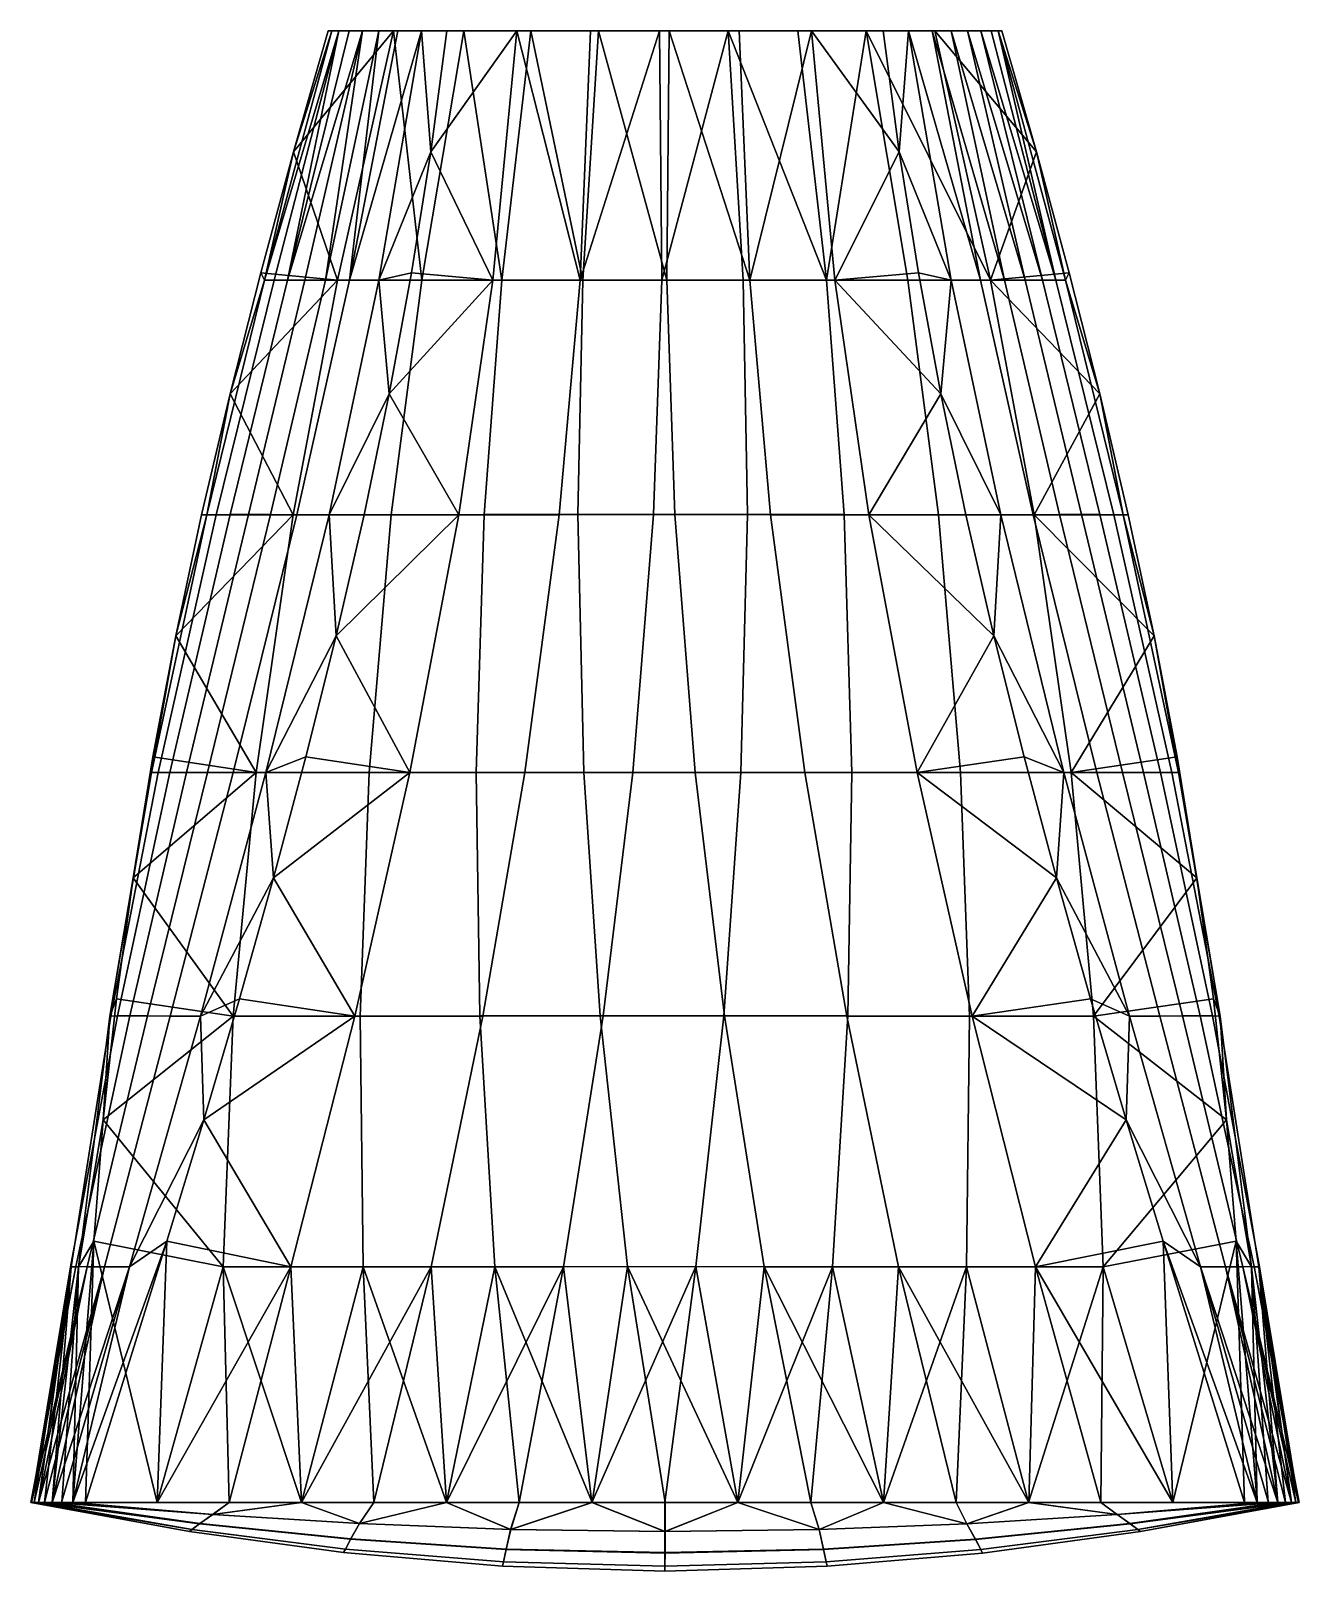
# Model space of a CAD drawing. Extents: x -8 to 8.4, y -19.9 to 0.
import ezdxf

# ---------------------------------------------------------------- set-up
doc = ezdxf.new("R2010")
doc.units = 0
doc.layers.add('METAL', color=140, linetype='CONTINUOUS')

msp = doc.modelspace()

# ---------------------------------------------------------------- meshes
at = {"layer": 'METAL'}
mesh = msp.add_polyface(dxfattribs=at)
corners = [(-4.609, -6.249, -4.145), (-4.038, -3.219, -3.504), (-2.949, -3.219, -3.885), (-3.343, -6.248, -4.564), (-1.915, -3.218, -4.195), (-2.143, -6.247, -4.902), (-0.871, -3.218, -4.459), (-0.935, -6.247, -5.188), (0.214, -3.218, -4.684), (0.319, -6.247, -5.426), (0.246, 0, -3.889), (-0.666, 0, -3.715), (-1.542, 0, -3.506), (-2.407, 0, -3.259), (-3.315, 0, -2.954), (-4.606, -1.563, -2.832), (-4.16, 0, -2.627), (-5.029, -3.125, -3.081), (-5.426, -4.688, -3.369), (-5.793, -6.25, -3.695), (-2.47, -6.249, 6.115), (-1.174, -6.248, 5.989), (-0.904, -3.219, 5.24), (-2.031, -3.219, 5.367), (0.043, -6.247, 5.814), (0.151, -3.218, 5.071), (-2.627, 0, 4.544), (-2.832, -1.563, 4.99), (-1.722, 0, 4.498), (-0.769, 0, 4.404), (0.121, 0, 4.276), (-3.695, -6.25, 6.177), (-3.369, -4.688, 5.81), (-3.081, -3.125, 5.413), (-4.145, -6.249, 4.993), (-3.504, -3.219, 4.422), (-3.885, -3.219, 3.333), (-4.564, -6.248, 3.727), (-4.195, -3.218, 2.299), (-4.902, -6.247, 2.528), (-4.459, -3.218, 1.255), (-5.188, -6.247, 1.319), (-4.684, -3.218, 0.17), (-5.426, -6.247, 0.065), (-4.855, -3.219, -0.902), (-5.604, -6.248, -1.171), (-4.98, -3.219, -2.003), (-5.728, -6.249, -2.439), (-2.954, 0, 3.699), (-3.259, 0, 2.791), (-3.506, 0, 1.926), (-3.715, 0, 1.051), (-3.889, 0, 0.138), (-4.02, 0, -0.766), (-4.112, 0, -1.699), (-6.126, -7.813, -4.055)]
mesh.append_faces([[corners[k] for k in face] for face in [(0, 1, 2, 3), (3, 2, 4, 5), (5, 4, 6, 7), (7, 6, 8, 9), (10, 8, 11, 11), (11, 6, 12, 12), (12, 4, 13, 13), (13, 2, 14, 14), (14, 15, 16, 16), (15, 1, 17, 17), (17, 1, 18, 18), (18, 0, 19, 19), (1, 14, 2, 2), (0, 18, 1, 1), (2, 13, 4, 4), (4, 12, 6, 6), (6, 11, 8, 8), (14, 1, 15, 15), (20, 21, 22, 23), (21, 24, 25, 22), (26, 27, 28, 28), (28, 22, 29, 29), (29, 22, 30, 30), (31, 20, 32, 32), (32, 23, 33, 33), (33, 23, 27, 27), (23, 32, 20, 20), (22, 28, 23, 23), (25, 30, 22, 22), (27, 23, 28, 28), (34, 35, 36, 37), (37, 36, 38, 39), (39, 38, 40, 41), (41, 40, 42, 43), (43, 42, 44, 45), (45, 44, 46, 47), (26, 48, 27, 27), (48, 49, 36, 36), (49, 50, 36, 36), (50, 51, 38, 38), (51, 52, 42, 42), (52, 53, 42, 42), (53, 54, 46, 46), (54, 16, 15, 15), (15, 17, 46, 46), (17, 18, 46, 46), (18, 19, 47, 47), (19, 55, 47, 47), (31, 32, 34, 34), (32, 33, 35, 35), (33, 27, 35, 35), (35, 34, 32, 32), (36, 35, 48, 48), (38, 36, 50, 50), (40, 38, 51, 51), (42, 40, 51, 51), (44, 42, 53, 53), (47, 46, 18, 18), (46, 44, 53, 53), (27, 48, 35, 35), (46, 54, 15, 15)]])
mesh = msp.add_polyface(dxfattribs=at)
corners = [(0.319, -6.247, -5.426), (0.214, -3.218, -4.684), (1.286, -3.219, -4.855), (1.555, -6.248, -5.604), (2.387, -3.219, -4.98), (2.823, -6.249, -5.728), (3.011, 0, -4.16), (3.217, -1.563, -4.606), (2.083, 0, -4.112), (1.151, 0, -4.02), (0.246, 0, -3.889), (4.439, -7.813, -6.126), (4.079, -6.25, -5.793), (3.753, -4.688, -5.426), (3.465, -3.125, -5.029), (4.529, -6.249, -4.609), (3.888, -3.219, -4.038), (4.269, -3.219, -2.949), (4.948, -6.248, -3.343), (4.579, -3.218, -1.915), (5.286, -6.247, -2.143), (4.844, -3.218, -0.871), (5.572, -6.247, -0.935), (5.068, -3.218, 0.214), (5.81, -6.247, 0.319), (5.239, -3.219, 1.286), (5.988, -6.248, 1.555), (5.365, -3.219, 2.387), (6.112, -6.249, 2.823), (4.544, 0, 3.011), (4.99, -1.563, 3.217), (4.496, 0, 2.083), (4.404, 0, 1.151), (4.273, 0, 0.246), (4.099, 0, -0.666), (3.89, 0, -1.542), (3.643, 0, -2.407), (3.339, 0, -3.315), (6.177, -6.25, 4.079), (5.81, -4.688, 3.753), (5.413, -3.125, 3.465), (0.043, -6.247, 5.814), (1.257, -6.247, 5.585), (1.202, -3.218, 4.856), (0.151, -3.218, 5.071), (2.505, -6.247, 5.292), (2.28, -3.218, 4.584), (3.724, -6.248, 4.949), (3.33, -3.219, 4.27), (4.962, -6.249, 4.54), (4.395, -3.219, 3.898), (0.121, 0, 4.276), (1.006, 0, 4.108), (1.91, 0, 3.895), (2.789, 0, 3.644), (3.677, 0, 3.347)]
mesh.append_faces([[corners[k] for k in face] for face in [(0, 1, 2, 3), (3, 2, 4, 5), (6, 7, 8, 8), (8, 2, 9, 9), (9, 2, 10, 10), (11, 5, 12, 12), (12, 5, 13, 13), (13, 4, 14, 14), (14, 4, 7, 7), (1, 10, 2, 2), (2, 8, 4, 4), (4, 13, 5, 5), (7, 4, 8, 8), (15, 16, 17, 18), (18, 17, 19, 20), (20, 19, 21, 22), (22, 21, 23, 24), (24, 23, 25, 26), (26, 25, 27, 28), (29, 30, 31, 31), (31, 25, 32, 32), (32, 25, 33, 33), (33, 23, 34, 34), (34, 21, 35, 35), (35, 19, 36, 36), (36, 17, 37, 37), (37, 7, 6, 6), (7, 16, 14, 14), (14, 16, 13, 13), (13, 15, 12, 12), (38, 28, 39, 39), (39, 27, 40, 40), (40, 27, 30, 30), (16, 37, 17, 17), (15, 13, 16, 16), (17, 36, 19, 19), (19, 35, 21, 21), (21, 34, 23, 23), (23, 33, 25, 25), (25, 31, 27, 27), (27, 39, 28, 28), (30, 27, 31, 31), (37, 16, 7, 7), (41, 42, 43, 44), (42, 45, 46, 43), (45, 47, 48, 46), (47, 49, 50, 48), (51, 44, 52, 52), (52, 46, 53, 53), (53, 46, 54, 54), (54, 50, 55, 55), (55, 30, 29, 29), (30, 50, 40, 40), (40, 50, 39, 39), (39, 49, 38, 38), (43, 52, 44, 44), (46, 52, 43, 43), (48, 54, 46, 46), (49, 39, 50, 50), (50, 54, 48, 48), (50, 30, 55, 55)]])
mesh = msp.add_polyface(dxfattribs=at)
corners = [(-5.384, -12.72, -5.809), (-5.09, -9.578, -4.962), (-3.629, -9.577, -5.384), (-3.747, -12.72, -6.199), (-4.609, -6.249, -4.145), (-3.343, -6.248, -4.564), (-3.708, -15.957, -7.049), (-2.2, -12.719, -6.494), (-2.004, -15.957, -7.272), (-2.247, -9.577, -5.717), (-2.143, -6.247, -4.902), (-0.645, -12.719, -6.72), (-0.294, -15.956, -7.418), (-0.857, -9.577, -5.99), (-0.935, -6.247, -5.188), (0.582, -9.577, -6.206), (0.962, -12.719, -6.881), (0.319, -6.247, -5.426), (-5.793, -6.25, -3.695), (-6.126, -7.813, -4.055), (-6.422, -9.375, -4.446), (-6.679, -10.937, -4.865), (-6.893, -12.5, -5.306), (-7.063, -14.062, -5.766), (-5.513, -15.957, -6.727), (-1.12, -15.957, 7.873), (0.591, -15.956, 7.807), (0.951, -12.719, 7.114), (-0.607, -12.719, 7.268), (-3.815, -12.72, 7.364), (-2.162, -12.72, 7.351), (-1.618, -9.577, 6.739), (-3.102, -9.578, 6.825), (-0.224, -9.577, 6.594), (-1.174, -6.248, 5.989), (-2.47, -6.249, 6.115), (0.043, -6.247, 5.814), (-5.766, -14.062, 7.447), (-5.306, -12.5, 7.277), (-4.865, -10.937, 7.063), (-4.446, -9.375, 6.806), (-4.055, -7.813, 6.51), (-3.695, -6.25, 6.177), (-7.272, -15.957, 2.388), (-6.494, -12.719, 2.584), (-6.72, -12.719, 1.029), (-7.418, -15.956, 0.678), (-6.881, -12.719, -0.578), (-7.488, -15.957, -1.089), (-6.967, -12.72, -2.158), (-7.477, -15.957, -2.824), (-5.809, -12.72, 5.768), (-4.962, -9.578, 5.474), (-5.384, -9.577, 4.013), (-6.199, -12.72, 4.131), (-5.717, -9.577, 2.631), (-5.99, -9.577, 1.241), (-6.206, -9.577, -0.198), (-6.355, -9.577, -1.615), (-6.44, -9.578, -3.065), (-6.981, -12.72, -3.774), (-4.145, -6.249, 4.993), (-4.564, -6.248, 3.727), (-4.902, -6.247, 2.528), (-5.188, -6.247, 1.319), (-5.426, -6.247, 0.065), (-5.604, -6.248, -1.171), (-5.728, -6.249, -2.439), (-6.727, -15.957, 5.897), (-7.382, -15.957, -4.596)]
mesh.append_faces([[corners[k] for k in face] for face in [(0, 1, 2, 3), (1, 4, 5, 2), (6, 3, 7, 8), (3, 2, 9, 7), (2, 5, 10, 9), (8, 7, 11, 12), (7, 9, 13, 11), (9, 10, 14, 13), (11, 13, 15, 16), (13, 14, 17, 15), (18, 4, 19, 19), (19, 1, 20, 20), (20, 1, 21, 21), (21, 0, 22, 22), (22, 0, 23, 23), (24, 23, 0, 0), (0, 21, 1, 1), (1, 19, 4, 4), (25, 26, 27, 28), (29, 30, 31, 32), (30, 28, 33, 31), (32, 31, 34, 35), (31, 33, 36, 34), (37, 29, 38, 38), (38, 29, 39, 39), (39, 32, 40, 40), (40, 32, 41, 41), (41, 35, 42, 42), (32, 39, 29, 29), (35, 41, 32, 32), (43, 44, 45, 46), (46, 45, 47, 48), (48, 47, 49, 50), (51, 52, 53, 54), (54, 53, 55, 44), (44, 55, 56, 45), (45, 56, 57, 47), (47, 57, 58, 49), (49, 58, 59, 60), (52, 61, 62, 53), (53, 62, 63, 55), (55, 63, 64, 56), (56, 64, 65, 57), (57, 65, 66, 58), (58, 66, 67, 59), (19, 20, 59, 59), (20, 21, 59, 59), (21, 22, 60, 60), (22, 23, 60, 60), (37, 38, 51, 51), (38, 39, 51, 51), (39, 40, 52, 52), (40, 41, 52, 52), (41, 42, 61, 61), (51, 68, 37, 37), (69, 60, 23, 23), (52, 51, 39, 39), (60, 59, 21, 21), (61, 52, 41, 41), (59, 67, 19, 19)]])
mesh = msp.add_polyface(dxfattribs=at)
corners = [(-0.294, -15.956, -7.418), (-0.645, -12.719, -6.72), (0.962, -12.719, -6.881), (1.473, -15.957, -7.488), (2.543, -12.72, -6.967), (3.208, -15.957, -7.477), (0.582, -9.577, -6.206), (1.999, -9.577, -6.355), (0.319, -6.247, -5.426), (1.555, -6.248, -5.604), (3.449, -9.578, -6.44), (4.159, -12.72, -6.981), (2.823, -6.249, -5.728), (6.151, -14.062, -7.063), (5.69, -12.5, -6.893), (5.249, -10.937, -6.679), (4.831, -9.375, -6.422), (4.439, -7.813, -6.126), (6.194, -12.72, -5.384), (5.346, -9.578, -5.09), (5.768, -9.577, -3.629), (6.583, -12.72, -3.747), (4.529, -6.249, -4.609), (4.948, -6.248, -3.343), (6.102, -9.577, -2.247), (6.878, -12.719, -2.2), (5.286, -6.247, -2.143), (7.656, -15.957, -2.004), (7.105, -12.719, -0.645), (7.802, -15.956, -0.294), (6.374, -9.577, -0.857), (5.572, -6.247, -0.935), (7.265, -12.719, 0.962), (7.872, -15.957, 1.473), (6.591, -9.577, 0.582), (5.81, -6.247, 0.319), (7.351, -12.72, 2.543), (7.861, -15.957, 3.208), (6.739, -9.577, 1.999), (5.988, -6.248, 1.555), (6.824, -9.578, 3.449), (7.365, -12.72, 4.159), (6.112, -6.249, 2.823), (4.079, -6.25, -5.793), (7.447, -14.062, 6.151), (7.277, -12.5, 5.69), (7.063, -10.937, 5.249), (6.806, -9.375, 4.831), (6.51, -7.813, 4.439), (6.177, -6.25, 4.079), (7.111, -15.957, -5.513), (0.591, -15.956, 7.807), (2.357, -15.957, 7.659), (2.555, -12.719, 6.883), (0.951, -12.719, 7.114), (4.088, -15.957, 7.433), (4.127, -12.72, 6.584), (-0.607, -12.719, 7.268), (1.171, -9.577, 6.386), (-0.224, -9.577, 6.594), (2.606, -9.577, 6.107), (4.009, -9.577, 5.769), (5.728, -12.72, 6.204), (5.438, -9.578, 5.357), (1.257, -6.247, 5.585), (0.043, -6.247, 5.814), (2.505, -6.247, 5.292), (3.724, -6.248, 4.949), (4.962, -6.249, 4.54), (5.853, -15.957, 7.12)]
mesh.append_faces([[corners[k] for k in face] for face in [(0, 1, 2, 3), (3, 2, 4, 5), (2, 6, 7, 4), (6, 8, 9, 7), (4, 7, 10, 11), (7, 9, 12, 10), (13, 11, 14, 14), (14, 11, 15, 15), (15, 10, 16, 16), (16, 10, 17, 17), (10, 15, 11, 11), (12, 17, 10, 10), (18, 19, 20, 21), (19, 22, 23, 20), (21, 20, 24, 25), (20, 23, 26, 24), (27, 25, 28, 29), (25, 24, 30, 28), (24, 26, 31, 30), (29, 28, 32, 33), (28, 30, 34, 32), (30, 31, 35, 34), (33, 32, 36, 37), (32, 34, 38, 36), (34, 35, 39, 38), (36, 38, 40, 41), (38, 39, 42, 40), (43, 22, 17, 17), (17, 19, 16, 16), (16, 19, 15, 15), (15, 18, 14, 14), (14, 18, 13, 13), (44, 41, 45, 45), (45, 41, 46, 46), (46, 40, 47, 47), (47, 40, 48, 48), (48, 42, 49, 49), (50, 13, 18, 18), (18, 15, 19, 19), (19, 17, 22, 22), (40, 46, 41, 41), (42, 48, 40, 40), (51, 52, 53, 54), (52, 55, 56, 53), (57, 54, 58, 59), (54, 53, 60, 58), (53, 56, 61, 60), (56, 62, 63, 61), (59, 58, 64, 65), (58, 60, 66, 64), (60, 61, 67, 66), (61, 63, 68, 67), (49, 68, 48, 48), (48, 63, 47, 47), (47, 63, 46, 46), (46, 62, 45, 45), (45, 62, 44, 44), (69, 44, 62, 62), (62, 46, 63, 63), (63, 48, 68, 68)]])
mesh = msp.add_polyface(dxfattribs=at)
corners = [(-7.293, -19, -7.294), (-6.367, -19, -7.459), (-7.458, -19, -6.369), (-5.65, -19.157, -5.651), (-7.601, -19, -5.439), (-7.723, -19, -4.505), (-5.815, -19.272, -3.755), (-7.822, -19, -3.57), (-7.9, -19, -2.632), (-5.917, -19.349, -1.802), (-7.955, -19, -1.692), (-7.989, -19, -0.751), (-5.952, -19.376, 0.191), (-8, -19, 0.191), (-7.989, -19, 1.133), (-5.918, -19.349, 2.182), (-7.956, -19, 2.074), (-7.901, -19, 3.014), (-5.819, -19.275, 4.09), (-7.823, -19, 3.952), (-7.724, -19, 4.888), (-5.652, -19.157, 6.032), (-7.602, -19, 5.821), (-7.459, -19, 6.751), (-6.369, -19, 7.842), (-7.294, -19, 7.677), (-5.439, -19, 7.985), (-5.437, -19, -7.602), (-7.293, -19, -7.294), (-7.186, -15.625, -6.241), (-6.367, -19, -7.459), (-7.063, -14.062, -5.766), (-5.513, -15.957, -6.727), (-6.369, -19, 7.842), (-6.241, -15.625, 7.571), (-7.294, -19, 7.677), (-4.64, -15.957, 7.763), (-6.727, -15.957, 5.897), (-5.809, -12.72, 5.768), (-6.199, -12.72, 4.131), (-7.049, -15.957, 4.092), (-6.494, -12.719, 2.584), (-7.272, -15.957, 2.388), (-7.477, -15.957, -2.824), (-6.967, -12.72, -2.158), (-6.981, -12.72, -3.774), (-7.382, -15.957, -4.596), (-7.458, -19, -6.369), (-7.601, -19, -5.439), (-7.723, -19, -4.505), (-7.822, -19, -3.57), (-7.9, -19, -2.632), (-7.955, -19, -1.692), (-7.488, -15.957, -1.089), (-7.989, -19, -0.751), (-8, -19, 0.191), (-7.418, -15.956, 0.678), (-7.989, -19, 1.133), (-7.956, -19, 2.074), (-7.901, -19, 3.014), (-7.823, -19, 3.952), (-7.724, -19, 4.888), (-7.602, -19, 5.821), (-7.459, -19, 6.751), (-5.766, -14.062, 7.447)]
mesh.append_faces([[corners[k] for k in face] for face in [(0, 1, 2, 2), (2, 3, 4, 4), (4, 3, 5, 5), (5, 6, 7, 7), (7, 6, 8, 8), (8, 9, 10, 10), (10, 9, 11, 11), (11, 12, 13, 13), (13, 12, 14, 14), (14, 15, 16, 16), (16, 15, 17, 17), (17, 18, 19, 19), (19, 18, 20, 20), (20, 21, 22, 22), (22, 21, 23, 23), (23, 24, 25, 25), (24, 23, 26, 26), (27, 2, 1, 1), (6, 5, 3, 3), (9, 8, 6, 6), (12, 11, 9, 9), (15, 14, 12, 12), (18, 17, 15, 15), (21, 20, 18, 18), (2, 27, 3, 3), (21, 26, 23, 23), (28, 29, 30, 30), (31, 32, 29, 29), (29, 32, 30, 30), (33, 34, 35, 35), (36, 34, 33, 33), (37, 38, 39, 40), (40, 39, 41, 42), (43, 44, 45, 46), (28, 47, 29, 29), (47, 48, 46, 46), (48, 49, 46, 46), (49, 50, 43, 43), (50, 51, 43, 43), (51, 52, 53, 53), (52, 54, 53, 53), (54, 55, 56, 56), (55, 57, 56, 56), (57, 58, 42, 42), (58, 59, 42, 42), (59, 60, 40, 40), (60, 61, 40, 40), (61, 62, 37, 37), (62, 63, 37, 37), (63, 35, 34, 34), (31, 29, 46, 46), (34, 64, 37, 37), (37, 40, 61, 61), (40, 42, 59, 59), (42, 56, 57, 57), (56, 53, 54, 54), (53, 43, 51, 51), (43, 46, 49, 49), (29, 47, 46, 46), (37, 63, 34, 34)]])
mesh = msp.add_polyface(dxfattribs=at)
corners = [(-5.65, -19.157, -5.651), (-3.754, -19.272, -5.816), (-3.866, -19.471, -3.867), (-5.815, -19.272, -3.755), (-1.801, -19.349, -5.918), (-1.858, -19.602, -3.937), (0.193, -19.376, -5.952), (0.193, -19.648, -3.961), (-3.937, -19.602, -1.859), (-5.917, -19.349, -1.802), (-1.894, -19.767, -1.895), (0.192, -19.825, -1.907), (-3.961, -19.648, 0.192), (-5.952, -19.376, 0.191), (-1.907, -19.825, 0.192), (0.192, -19.888, 0.192), (-3.937, -19.602, 2.24), (-5.918, -19.349, 2.182), (-1.895, -19.767, 2.276), (0.192, -19.825, 2.288), (-3.87, -19.476, 4.201), (-5.819, -19.275, 4.09), (-1.86, -19.607, 4.271), (0.192, -19.654, 4.295), (-3.755, -19.273, 6.196), (-5.652, -19.157, 6.032), (-1.802, -19.349, 6.299), (0.191, -19.376, 6.334), (-5.439, -19, 7.985), (-4.505, -19, 8.107), (-3.57, -19, 8.207), (-2.632, -19, 8.284), (-1.692, -19, 8.34), (-0.751, -19, 8.373), (0.191, -19, 8.384), (0.193, -19, -8), (-0.749, -19, -7.989), (-1.69, -19, -7.956), (-2.63, -19, -7.901), (-3.568, -19, -7.823), (-4.504, -19, -7.724), (-5.437, -19, -7.602), (-5.513, -15.957, -6.727), (-5.384, -12.72, -5.809), (-3.747, -12.72, -6.199), (-3.708, -15.957, -7.049), (-6.367, -19, -7.459), (-5.437, -19, -7.602), (-4.504, -19, -7.724), (-3.568, -19, -7.823), (-2.63, -19, -7.901), (-2.004, -15.957, -7.272), (-1.69, -19, -7.956), (-0.749, -19, -7.989), (-0.294, -15.956, -7.418), (0.193, -19, -8), (-4.64, -15.957, 7.763), (-2.828, -15.957, 7.861), (-2.162, -12.72, 7.351), (-3.815, -12.72, 7.364), (-1.12, -15.957, 7.873), (-0.607, -12.719, 7.268), (0.191, -19, 8.384), (0.591, -15.956, 7.807), (-0.751, -19, 8.373), (-1.692, -19, 8.34), (-2.632, -19, 8.284), (-3.57, -19, 8.207), (-4.505, -19, 8.107), (-5.439, -19, 7.985), (-6.369, -19, 7.842), (-6.241, -15.625, 7.571), (-5.766, -14.062, 7.447)]
mesh.append_faces([[corners[k] for k in face] for face in [(0, 1, 2, 3), (1, 4, 5, 2), (4, 6, 7, 5), (3, 2, 8, 9), (2, 5, 10, 8), (5, 7, 11, 10), (9, 8, 12, 13), (8, 10, 14, 12), (10, 11, 15, 14), (13, 12, 16, 17), (12, 14, 18, 16), (14, 15, 19, 18), (17, 16, 20, 21), (16, 18, 22, 20), (18, 19, 23, 22), (21, 20, 24, 25), (20, 22, 26, 24), (22, 23, 27, 26), (28, 25, 29, 29), (29, 24, 30, 30), (30, 24, 31, 31), (31, 26, 32, 32), (32, 26, 33, 33), (33, 27, 34, 34), (35, 6, 36, 36), (36, 4, 37, 37), (37, 4, 38, 38), (38, 1, 39, 39), (39, 1, 40, 40), (40, 0, 41, 41), (0, 40, 1, 1), (1, 38, 4, 4), (4, 36, 6, 6), (24, 29, 25, 25), (26, 31, 24, 24), (27, 33, 26, 26), (42, 43, 44, 45), (46, 42, 47, 47), (47, 42, 48, 48), (48, 45, 49, 49), (49, 45, 50, 50), (50, 51, 52, 52), (52, 51, 53, 53), (53, 54, 55, 55), (45, 48, 42, 42), (51, 50, 45, 45), (54, 53, 51, 51), (56, 57, 58, 59), (57, 60, 61, 58), (62, 63, 64, 64), (64, 60, 65, 65), (65, 60, 66, 66), (66, 57, 67, 67), (67, 57, 68, 68), (68, 56, 69, 69), (69, 56, 70, 70), (71, 56, 72, 72), (56, 68, 57, 57), (59, 72, 56, 56), (57, 66, 60, 60), (60, 64, 63, 63)]])
mesh = msp.add_polyface(dxfattribs=at)
corners = [(0.193, -19.376, -5.952), (2.184, -19.349, -5.917), (2.241, -19.602, -3.937), (0.193, -19.648, -3.961), (4.091, -19.275, -5.818), (4.202, -19.476, -3.869), (6.033, -19.157, -5.65), (6.197, -19.273, -3.754), (2.276, -19.767, -1.894), (0.192, -19.825, -1.907), (4.271, -19.607, -1.859), (6.299, -19.349, -1.801), (2.288, -19.825, 0.192), (0.192, -19.888, 0.192), (4.295, -19.654, 0.193), (6.334, -19.376, 0.193), (2.276, -19.767, 2.276), (0.192, -19.825, 2.288), (4.271, -19.607, 2.242), (6.299, -19.349, 2.184), (2.241, -19.607, 4.271), (0.192, -19.654, 4.295), (4.203, -19.48, 4.204), (6.2, -19.275, 4.091), (2.182, -19.349, 6.299), (0.191, -19.376, 6.334), (4.09, -19.275, 6.201), (6.032, -19.157, 6.033), (0.191, -19, 8.384), (1.133, -19, 8.373), (2.074, -19, 8.34), (3.014, -19, 8.285), (3.952, -19, 8.207), (4.888, -19, 8.108), (5.821, -19, 7.987), (5.823, -19, -7.601), (4.89, -19, -7.723), (3.954, -19, -7.822), (3.016, -19, -7.9), (2.076, -19, -7.955), (1.135, -19, -7.989), (0.193, -19, -8), (3.208, -15.957, -7.477), (2.543, -12.72, -6.967), (4.159, -12.72, -6.981), (4.98, -15.957, -7.382), (0.193, -19, -8), (-0.294, -15.956, -7.418), (1.135, -19, -7.989), (1.473, -15.957, -7.488), (2.076, -19, -7.955), (3.016, -19, -7.9), (3.954, -19, -7.822), (4.89, -19, -7.723), (5.823, -19, -7.601), (6.753, -19, -7.458), (6.625, -15.625, -7.186), (6.151, -14.062, -7.063), (4.088, -15.957, 7.433), (5.853, -15.957, 7.12), (5.728, -12.72, 6.204), (4.127, -12.72, 6.584), (6.751, -19, 7.843), (5.821, -19, 7.987), (4.888, -19, 8.108), (3.952, -19, 8.207), (3.014, -19, 8.285), (2.357, -15.957, 7.659), (2.074, -19, 8.34), (1.133, -19, 8.373), (0.591, -15.956, 7.807), (0.191, -19, 8.384)]
mesh.append_faces([[corners[k] for k in face] for face in [(0, 1, 2, 3), (1, 4, 5, 2), (4, 6, 7, 5), (3, 2, 8, 9), (2, 5, 10, 8), (5, 7, 11, 10), (9, 8, 12, 13), (8, 10, 14, 12), (10, 11, 15, 14), (13, 12, 16, 17), (12, 14, 18, 16), (14, 15, 19, 18), (17, 16, 20, 21), (16, 18, 22, 20), (18, 19, 23, 22), (21, 20, 24, 25), (20, 22, 26, 24), (22, 23, 27, 26), (28, 25, 29, 29), (29, 24, 30, 30), (30, 24, 31, 31), (31, 26, 32, 32), (32, 26, 33, 33), (33, 27, 34, 34), (35, 6, 36, 36), (36, 4, 37, 37), (37, 4, 38, 38), (38, 1, 39, 39), (39, 1, 40, 40), (40, 0, 41, 41), (0, 40, 1, 1), (1, 38, 4, 4), (4, 36, 6, 6), (24, 29, 25, 25), (26, 31, 24, 24), (27, 33, 26, 26), (42, 43, 44, 45), (46, 47, 48, 48), (48, 49, 50, 50), (50, 49, 51, 51), (51, 42, 52, 52), (52, 42, 53, 53), (53, 45, 54, 54), (54, 45, 55, 55), (56, 45, 57, 57), (49, 48, 47, 47), (42, 51, 49, 49), (45, 53, 42, 42), (44, 57, 45, 45), (58, 59, 60, 61), (62, 59, 63, 63), (63, 59, 64, 64), (64, 58, 65, 65), (65, 58, 66, 66), (66, 67, 68, 68), (68, 67, 69, 69), (69, 70, 71, 71), (70, 69, 67, 67), (67, 66, 58, 58), (58, 64, 59, 59)]])
mesh = msp.add_polyface(dxfattribs=at)
corners = [(5.821, -19, 7.987), (7.842, -19, 6.753), (6.751, -19, 7.843), (7.677, -19, 7.678), (6.032, -19.157, 6.033), (7.985, -19, 5.823), (8.107, -19, 4.89), (6.2, -19.275, 4.091), (8.207, -19, 3.954), (8.284, -19, 3.016), (6.299, -19.349, 2.184), (8.34, -19, 2.076), (8.373, -19, 1.135), (6.334, -19.376, 0.193), (8.384, -19, 0.193), (8.373, -19, -0.749), (6.299, -19.349, -1.801), (8.34, -19, -1.69), (8.285, -19, -2.63), (6.197, -19.273, -3.754), (8.207, -19, -3.568), (8.108, -19, -4.504), (6.033, -19.157, -5.65), (7.987, -19, -5.437), (7.843, -19, -6.367), (6.753, -19, -7.458), (7.678, -19, -7.293), (5.823, -19, -7.601), (6.753, -19, -7.458), (6.625, -15.625, -7.186), (7.678, -19, -7.293), (4.98, -15.957, -7.382), (7.111, -15.957, -5.513), (6.194, -12.72, -5.384), (6.583, -12.72, -3.747), (7.433, -15.957, -3.708), (6.878, -12.719, -2.2), (7.656, -15.957, -2.004), (7.861, -15.957, 3.208), (7.351, -12.72, 2.543), (7.365, -12.72, 4.159), (7.767, -15.957, 4.98), (7.843, -19, -6.367), (7.987, -19, -5.437), (8.108, -19, -4.504), (8.207, -19, -3.568), (8.285, -19, -2.63), (8.34, -19, -1.69), (8.373, -19, -0.749), (7.802, -15.956, -0.294), (8.384, -19, 0.193), (8.373, -19, 1.135), (7.872, -15.957, 1.473), (8.34, -19, 2.076), (8.284, -19, 3.016), (8.207, -19, 3.954), (8.107, -19, 4.89), (7.985, -19, 5.823), (7.842, -19, 6.753), (7.571, -15.625, 6.625), (7.677, -19, 7.678), (6.151, -14.062, -7.063), (7.447, -14.062, 6.151), (6.751, -19, 7.843), (5.853, -15.957, 7.12)]
mesh.append_faces([[corners[k] for k in face] for face in [(0, 1, 2, 2), (2, 1, 3, 3), (1, 4, 5, 5), (5, 4, 6, 6), (6, 7, 8, 8), (8, 7, 9, 9), (9, 10, 11, 11), (11, 10, 12, 12), (12, 13, 14, 14), (14, 13, 15, 15), (15, 16, 17, 17), (17, 16, 18, 18), (18, 19, 20, 20), (20, 19, 21, 21), (21, 22, 23, 23), (23, 22, 24, 24), (24, 25, 26, 26), (25, 24, 27, 27), (22, 21, 19, 19), (19, 18, 16, 16), (16, 15, 13, 13), (13, 12, 10, 10), (10, 9, 7, 7), (7, 6, 4, 4), (4, 1, 0, 0), (22, 27, 24, 24), (28, 29, 30, 30), (31, 29, 28, 28), (32, 33, 34, 35), (35, 34, 36, 37), (38, 39, 40, 41), (30, 29, 42, 42), (42, 32, 43, 43), (43, 32, 44, 44), (44, 35, 45, 45), (45, 35, 46, 46), (46, 37, 47, 47), (47, 37, 48, 48), (48, 49, 50, 50), (50, 49, 51, 51), (51, 52, 53, 53), (53, 52, 54, 54), (54, 38, 55, 55), (55, 38, 56, 56), (56, 41, 57, 57), (57, 41, 58, 58), (58, 59, 60, 60), (61, 32, 29, 29), (59, 41, 62, 62), (35, 44, 32, 32), (37, 46, 35, 35), (49, 48, 37, 37), (52, 51, 49, 49), (38, 54, 52, 52), (41, 56, 38, 38), (40, 62, 41, 41), (29, 32, 42, 42), (41, 59, 58, 58), (60, 59, 63, 63), (62, 64, 59, 59), (59, 64, 63, 63)]])

doc.saveas('drawing.dxf')
